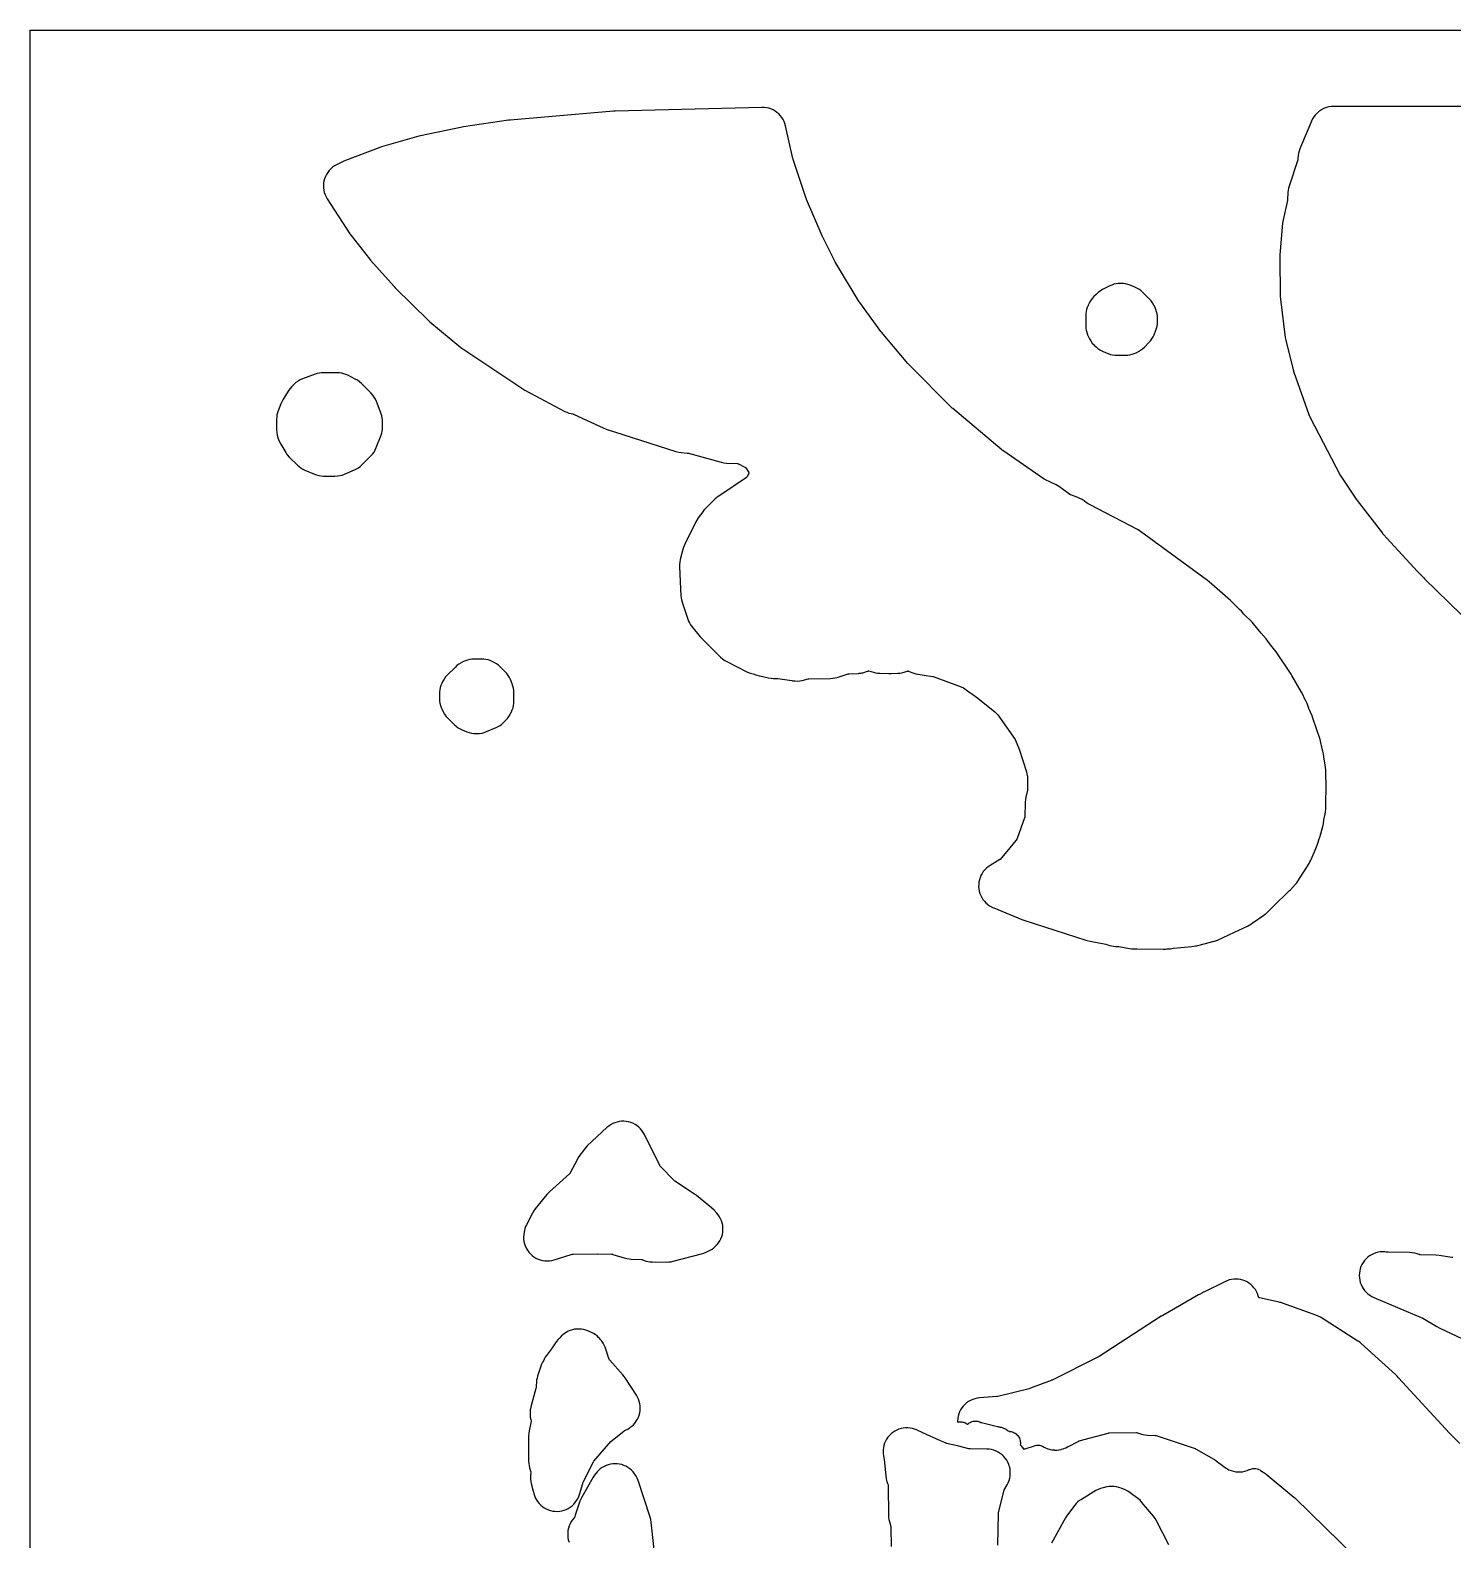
# Model space of a CAD drawing. Header units: millimetres. Extents: x 0 to 300, y 0 to 300.
# Drawn here: x 0 to 150, y 140.8 to 300 of the extents above; entities that cross this region are included whole.
import ezdxf

# ---------------------------------------------------------------- set-up
doc = ezdxf.new("R2010")
doc.units = ezdxf.units.MM
doc.layers.add('CUT', color=7, linetype='CONTINUOUS')

msp = doc.modelspace()

# ---------------------------------------------------------------- linework, layer by layer
at = {"layer": 'CUT'}
for points in [[(0.0029, 0.0029), (0, 0.0614), (0, 299.9386), (0.0029, 299.9971), (0.0614, 300), (299.8976, 300), (299.9561, 299.9971), (299.9589, 299.9386), (299.9589, 0.0614), (299.9561, 0.0029), (299.8976, 0), (0.0614, 0)], [(30.9693, 284.1034), (30.9283, 283.8596), (30.9116, 283.6129), (30.9193, 283.3658), (30.9514, 283.1206), (31.0076, 282.8798), (31.0872, 282.6457), (31.1896, 282.4206), (31.3138, 282.2068), (33.6941, 278.5372), (33.8246, 278.3546), (35.7717, 275.8729), (35.8768, 275.7476), (38.3799, 272.9544), (38.4864, 272.8427), (41.9923, 269.3859), (42.1476, 269.2451), (45.2031, 266.7002), (45.4125, 266.5436), (51.9245, 262.1847), (52.1435, 262.0538), (56.38, 259.8064), (56.5849, 259.7093), (56.7977, 259.6312), (57.0167, 259.5727), (57.2086, 259.5307), (57.2287, 259.5257), (57.3135, 259.4971), (57.3325, 259.4888), (60.4186, 258.0501), (60.7091, 257.9361), (68.0782, 255.5649), (68.3714, 255.4898), (68.6715, 255.4507), (69.2748, 255.409), (69.2936, 255.4072), (69.374, 255.3935), (69.3923, 255.3889), (72.8507, 254.432), (73.1264, 254.3722), (73.4071, 254.3439), (74.5509, 254.2934), (74.5706, 254.292), (74.6125, 254.2857), (74.6522, 254.2707), (74.67, 254.2623), (75.3472, 253.9215), (75.3636, 253.9127), (75.3973, 253.8913), (75.4231, 253.861), (75.4341, 253.8459), (75.762, 253.373), (75.7719, 253.3579), (75.7905, 253.3246), (75.7765, 253.289), (75.7687, 253.2728), (75.585, 252.9133), (75.576, 252.8966), (75.5539, 252.8625), (75.5225, 252.8365), (75.507, 252.8256), (72.5956, 250.8759), (72.5625, 250.8513), (72.5289, 250.8289), (72.5069, 250.8101), (72.4032, 250.7332), (72.2254, 250.5728), (71.8993, 250.2491), (71.394, 249.7651), (71.2536, 249.6192), (71.2221, 249.5808), (71.0974, 249.4486), (71.0871, 249.4356), (71.0307, 249.3747), (70.903, 249.2119), (70.4342, 248.5601), (70.3259, 248.3964), (70.3123, 248.3717), (70.289, 248.3367), (70.1902, 248.1582), (70.1807, 248.1392), (69.0396, 245.8635), (68.9359, 245.6268), (68.8571, 245.3807), (68.5371, 244.1679), (68.4845, 243.917), (68.4579, 243.6621), (68.4575, 243.4059), (68.6088, 240.364), (68.6304, 240.1373), (68.6726, 239.9136), (68.695, 239.8349), (68.6964, 239.8268), (68.7637, 239.5864), (69.3259, 237.9056), (69.4073, 237.6944), (69.5076, 237.4913), (69.6258, 237.2982), (69.7609, 237.1166), (70.6389, 236.0422), (70.8178, 235.8457), (70.8438, 235.8199), (70.9046, 235.7473), (71.0737, 235.5641), (72.7775, 233.8952), (72.9658, 233.7285), (73.1699, 233.5815), (73.3878, 233.4558), (75.5408, 232.3537), (75.8007, 232.2388), (76.0719, 232.1541), (76.3687, 232.0797), (76.3849, 232.0722), (76.612, 231.9806), (76.8469, 231.9115), (77.0875, 231.8658), (77.3909, 231.8235), (77.8356, 231.712), (78.1026, 231.6603), (78.3735, 231.6379), (78.8065, 231.6258), (80.2836, 231.4195), (80.3603, 231.4018), (80.6151, 231.3702), (80.8718, 231.3649), (81.1277, 231.3859), (81.38, 231.433), (82.0172, 231.5863), (82.0372, 231.5906), (82.0827, 231.5964), (84.3771, 231.6426), (84.61, 231.6582), (84.8405, 231.6954), (85.0665, 231.754), (85.0689, 231.7548), (86.2465, 232.1195), (86.2517, 232.121), (86.3017, 232.1321), (86.328, 232.1355), (86.3518, 232.1371), (87.3368, 232.1783), (87.3833, 232.1829), (87.5427, 232.1966), (87.5698, 232.2014), (87.6199, 232.2064), (87.7154, 232.227), (87.7594, 232.2347), (87.7933, 232.2438), (87.898, 232.2664), (88.1675, 232.3576), (88.3305, 232.4234), (88.3471, 232.4296), (88.3647, 232.4348), (88.393, 232.4298), (88.4102, 232.4254), (88.9162, 232.2844), (89.1235, 232.236), (89.3342, 232.2055), (89.5222, 232.1944), (89.5603, 232.192), (90.5072, 232.1745), (90.6048, 232.1746), (90.635, 232.1753), (90.68, 232.1745), (90.6803, 232.1745), (90.6804, 232.1745), (90.7835, 232.175), (91.4581, 232.1918), (91.4581, 232.1919), (91.4647, 232.192), (91.4717, 232.1925), (91.4722, 232.1925), (91.6921, 232.2068), (91.9099, 232.2403), (92.124, 232.293), (92.3325, 232.3642), (92.4829, 232.4231), (92.5009, 232.4296), (92.5168, 232.434), (92.5441, 232.425), (92.5615, 232.4176), (92.7593, 232.3285), (92.9575, 232.2492), (93.1618, 232.187), (93.3706, 232.1426), (95.1272, 231.8462), (95.132, 231.8453), (95.1833, 231.8327), (98.1351, 230.7656), (98.3813, 230.6395), (98.9616, 230.2276), (99.1225, 230.1134), (99.2338, 230.0344), (99.9032, 229.5593), (101.7145, 228.1047), (101.855, 227.9642), (101.8941, 227.9251), (101.9295, 227.8897), (102.0285, 227.7907), (103.832, 225.2054), (104.2469, 224.1703), (105.0323, 221.7903), (105.1216, 221.375), (105.125, 221.3572), (105.1281, 221.33), (105.1427, 219.854), (104.9646, 219.1337), (104.9137, 218.8661), (104.8922, 218.5945), (104.8901, 218.5072), (104.8546, 217.0492), (104.8535, 217.0289), (104.8477, 216.9856), (104.8373, 216.9431), (104.8309, 216.9239), (104.0429, 214.7607), (103.949, 214.5896), (103.9329, 214.5602), (103.9289, 214.553), (103.923, 214.5423), (103.2897, 213.7756), (102.2471, 212.5578), (102.2375, 212.5472), (101.1907, 211.9096), (100.9912, 211.7745), (100.8056, 211.6208), (100.6356, 211.45), (100.4829, 211.2636), (100.3489, 211.0633), (100.2348, 210.8511), (100.1416, 210.6288), (100.0703, 210.3987), (100.0214, 210.1627), (99.9955, 209.9231), (99.9928, 209.6822), (100.0133, 209.4421), (100.0568, 209.205), (100.1229, 208.9733), (100.2111, 208.7491), (100.3204, 208.5343), (100.4499, 208.3311), (100.5983, 208.1413), (100.7643, 207.9666), (100.9464, 207.8088), (101.1429, 207.6692), (101.3518, 207.5492), (101.3718, 207.5401), (101.3728, 207.5395), (101.3955, 207.5294), (101.5714, 207.4498), (101.5837, 207.4449), (101.5936, 207.4408), (101.5938, 207.4407), (104.5503, 206.2081), (104.7509, 206.1343), (111.2913, 204.0428), (111.4265, 203.9996), (111.7365, 203.9219), (113.3925, 203.6178), (113.8011, 203.4894), (114.0145, 203.4326), (114.232, 203.3948), (114.4519, 203.3763), (114.7778, 203.3635), (115.894, 203.1585), (116.1184, 203.1277), (116.3447, 203.1174), (116.6812, 203.1173), (119.4335, 203.0934), (119.6938, 203.1047), (119.8141, 203.1163), (119.9521, 203.1162), (120.2333, 203.132), (120.511, 203.1793), (120.5304, 203.185), (122.4819, 203.372), (122.8415, 203.4332), (122.9192, 203.4524), (122.9554, 203.4594), (123.9139, 203.6975), (124.6819, 203.8867), (124.7137, 203.8962), (124.7175, 203.8972), (124.804, 203.923), (124.9091, 203.9543), (124.9113, 203.9552), (124.9451, 203.9653), (125.1652, 204.0548), (126.958, 204.8849), (128.332, 205.5172), (128.5218, 205.6146), (128.551, 205.6329), (128.5538, 205.6343), (128.5919, 205.6585), (128.7027, 205.7278), (128.7191, 205.7391), (128.7387, 205.7515), (128.8432, 205.8244), (130.074, 206.6702), (130.2465, 206.8001), (130.3111, 206.858), (130.328, 206.871), (130.4879, 207.0165), (130.9849, 207.51), (132.7746, 209.2624), (132.872, 209.3634), (133.3872, 209.9279), (133.5267, 210.0947), (133.6511, 210.273), (134.8205, 212.1143), (134.9217, 212.289), (135.0086, 212.4713), (135.0738, 212.6238), (135.1679, 212.7884), (135.2749, 213.033), (135.461, 213.5288), (135.6913, 214.0673), (135.7975, 214.3667), (135.8665, 214.6096), (135.9704, 214.8864), (136.0735, 215.2369), (136.1634, 215.6533), (136.2716, 216.0339), (136.34, 216.3511), (136.3965, 216.7326), (136.5219, 217.313), (136.5641, 217.5746), (136.5783, 217.8391), (136.5784, 218.0368), (136.5906, 218.1849), (136.6305, 220.4786), (136.6192, 220.7633), (136.5806, 221.1614), (136.5812, 222.0133), (136.5699, 222.2528), (136.5356, 222.4902), (136.3676, 223.3583), (136.3361, 223.6835), (136.2932, 223.9616), (136.2193, 224.2331), (136.1691, 224.3839), (136.0692, 224.8996), (135.9867, 225.2143), (135.2366, 227.4668), (135.1532, 227.6834), (134.8036, 228.4783), (134.6979, 228.7952), (134.6175, 229.0046), (134.5186, 229.206), (134.3417, 229.5286), (134.1584, 229.9456), (134.0341, 230.1906), (133.0124, 231.9576), (132.9248, 232.0981), (131.3554, 234.4397), (131.219, 234.6243), (130.7592, 235.1901), (130.4846, 235.5826), (130.2989, 235.8168), (129.7697, 236.4079), (128.9746, 237.3864), (128.8122, 237.5676), (127.9588, 238.4307), (127.6909, 238.7299), (127.5044, 238.9173), (127.254, 239.1436), (126.6611, 239.7432), (126.527, 239.8693), (124.2851, 241.8255), (124.1202, 241.9575), (117.0582, 247.1383), (116.9037, 247.2429), (116.7419, 247.3358), (111.7589, 249.9532), (111.548, 250.0517), (111.5368, 250.0557), (111.4401, 250.1062), (111.4353, 250.1089), (111.3643, 250.1538), (111.3488, 250.1651), (111.1045, 250.3531), (110.8956, 250.4976), (110.6731, 250.6202), (110.4393, 250.7195), (109.7118, 250.9859), (109.696, 250.9921), (109.6628, 251.0078), (109.631, 251.0265), (109.6174, 251.0358), (108.5098, 251.8308), (108.3348, 251.9456), (108.1508, 252.0453), (106.9679, 252.6241), (106.9637, 252.6263), (106.9014, 252.6624), (106.8877, 252.6714), (102.524, 255.6843), (102.4784, 255.7174), (102.4344, 255.7526), (97.2532, 260.1063), (97.2138, 260.1409), (97.176, 260.1772), (92.5983, 264.7677), (92.5639, 264.8036), (92.531, 264.841), (89.7387, 268.1525), (89.7124, 268.1848), (89.6872, 268.218), (87.4536, 271.2769), (87.4233, 271.3204), (87.3949, 271.3652), (84.9005, 275.5097), (84.8781, 275.5485), (84.8572, 275.5882), (83.5234, 278.2364), (83.5068, 278.2706), (83.4914, 278.3054), (81.8492, 282.1591), (81.8312, 282.2038), (81.815, 282.2493), (80.4483, 286.348), (80.4311, 286.404), (80.4167, 286.4608), (79.6318, 289.9136), (79.5659, 290.1495), (79.4771, 290.3779), (79.3664, 290.5965), (79.2349, 290.8032), (79.0837, 290.9961), (78.9144, 291.1732), (78.7286, 291.3329), (78.5281, 291.4737), (78.3147, 291.5941), (78.0905, 291.6931), (77.8578, 291.7696), (77.6186, 291.823), (77.3754, 291.8528), (77.1305, 291.8585), (61.6563, 291.4652), (61.507, 291.4569), (50.587, 290.5237), (50.4309, 290.5054), (45.6866, 289.7976), (45.5457, 289.7724), (41.1561, 288.858), (40.9837, 288.8156), (37.0524, 287.7004), (36.8475, 287.6326), (33.241, 286.2635), (33.0091, 286.1618), (32.2921, 285.8028), (32.0767, 285.6813), (31.8744, 285.5392), (31.6871, 285.3777), (31.5167, 285.1985), (31.3648, 285.0034), (31.233, 284.7942), (31.1224, 284.5731), (31.0342, 284.342)], [(111.6702, 267.4679), (111.8083, 267.2295), (111.9718, 267.0077), (112.1587, 266.8053), (112.1637, 266.8005), (112.3634, 266.6068), (112.5502, 266.4429), (112.7523, 266.2984), (112.9677, 266.1746), (113.1944, 266.0728), (113.6611, 265.8905), (113.8832, 265.8156), (114.1115, 265.7618), (114.3437, 265.7296), (114.578, 265.7193), (115.4736, 265.7219), (115.7053, 265.7334), (115.935, 265.7663), (116.1607, 265.8203), (116.3803, 265.895), (116.5921, 265.9898), (116.8302, 266.1099), (117.0635, 266.2438), (117.281, 266.4019), (117.4803, 266.5825), (117.9489, 267.0554), (118.116, 267.242), (118.2637, 267.4443), (118.3904, 267.6604), (118.4948, 267.8881), (118.6796, 268.3512), (118.757, 268.5754), (118.8128, 268.8059), (118.8465, 269.0407), (118.8578, 269.2777), (118.8578, 269.6188), (118.8467, 269.8541), (118.8136, 270.0873), (118.7586, 270.3164), (118.6823, 270.5392), (118.5854, 270.754), (118.4575, 271.005), (118.3261, 271.2325), (118.1716, 271.445), (117.9956, 271.64), (117.2654, 272.3684), (117.0808, 272.5351), (116.8806, 272.6826), (116.6666, 272.8095), (116.4412, 272.9145), (115.9518, 273.1134), (115.7227, 273.1938), (115.4869, 273.2516), (115.2465, 273.2863), (115.004, 273.2974), (114.9415, 273.2973), (114.7114, 273.2861), (114.4833, 273.2537), (114.2591, 273.2005), (114.0408, 273.1269), (113.8302, 273.0335), (113.0536, 272.6454), (112.8206, 272.5128), (112.6031, 272.356), (112.4036, 272.1769), (112.1352, 271.9085), (111.9496, 271.701), (111.7883, 271.4742), (111.6532, 271.2309), (111.5343, 270.9855), (111.5314, 270.9796), (111.4417, 270.7708), (111.3713, 270.5548), (111.3209, 270.3332), (111.2907, 270.108), (111.2812, 269.881), (111.2847, 268.8251), (111.2961, 268.5948), (111.3287, 268.3666), (111.3821, 268.1423), (111.3929, 268.1104), (111.3942, 268.1051), (111.4239, 268.0187), (111.456, 267.9239), (111.4585, 267.9184), (111.4693, 267.8869), (111.5642, 267.6766)], [(27.1075, 255.2162), (27.3086, 254.9909), (28.1645, 254.1413), (28.3397, 253.9831), (28.529, 253.8422), (28.7307, 253.7197), (28.9431, 253.6168), (29.9611, 253.1817), (30.1961, 253.0949), (30.4385, 253.0321), (30.686, 252.9938), (30.9361, 252.9805), (32.1334, 252.9768), (32.3876, 252.989), (32.6391, 253.0269), (32.8856, 253.0902), (33.1243, 253.1783), (34.1916, 253.6348), (34.4058, 253.7388), (34.6092, 253.8627), (34.7999, 254.0054), (34.9762, 254.1656), (35.9191, 255.1086), (36.0957, 255.3049), (36.2507, 255.5188), (36.3822, 255.7478), (36.4888, 255.9894), (36.9844, 257.2956), (37.0541, 257.5076), (37.1047, 257.7249), (37.1358, 257.9459), (37.1469, 258.1688), (37.1495, 258.6443), (37.1406, 258.8704), (37.1112, 259.0946), (37.0616, 259.3153), (36.9924, 259.5306), (36.5085, 260.8299), (36.4025, 261.0738), (36.2712, 261.3051), (36.1161, 261.5212), (35.9389, 261.7196), (34.9212, 262.7436), (34.7223, 262.9234), (34.5052, 263.0808), (34.2726, 263.2141), (33.4953, 263.6056), (33.2836, 263.7002), (33.0642, 263.7747), (32.8388, 263.8286), (32.6094, 263.8614), (32.3779, 263.8729), (30.9075, 263.8771), (30.6844, 263.8678), (30.463, 263.8386), (30.2451, 263.7898), (30.0324, 263.7217), (28.7186, 263.2354), (28.4722, 263.1288), (28.2386, 262.9964), (28.0205, 262.8397), (27.8205, 262.6605), (27.5684, 262.4089), (27.3717, 262.1879), (27.2025, 261.9453), (26.6296, 261.0101), (26.5209, 260.8133), (26.4303, 260.6076), (26.1454, 259.8723), (26.1428, 259.8657), (26.0696, 259.6474), (26.0167, 259.4232), (25.9847, 259.1952), (25.9739, 258.9651), (25.9726, 257.8419), (25.9869, 257.5718), (26.0303, 257.3049), (26.1023, 257.0443), (26.1098, 257.0218), (26.1118, 257.0148), (26.1724, 256.8344), (26.2758, 256.5757), (26.4073, 256.33), (26.4079, 256.3291), (26.9351, 255.4641)], [(44.0085, 227.4822), (44.7348, 226.7589), (44.9191, 226.5927), (45.1191, 226.4456), (45.3326, 226.319), (45.5576, 226.2143), (46.0482, 226.0149), (46.2772, 225.9345), (46.5129, 225.8767), (46.7531, 225.8421), (46.9955, 225.8309), (47.1349, 225.8312), (47.3856, 225.8444), (47.6337, 225.8827), (47.8767, 225.9457), (48.1122, 226.0327), (49.1358, 226.4706), (49.3451, 226.5719), (49.5441, 226.6922), (49.731, 226.8305), (49.9043, 226.9855), (50.1205, 227.1978), (50.3078, 227.4036), (50.4712, 227.6289), (50.6085, 227.871), (50.7346, 228.1253), (50.8277, 228.3374), (50.9008, 228.5571), (50.9533, 228.7827), (50.9847, 229.0121), (50.9947, 229.2435), (50.9919, 230.14), (50.9802, 230.3749), (50.9463, 230.6076), (50.8908, 230.8362), (50.8141, 231.0585), (50.6335, 231.5113), (50.5277, 231.7417), (50.3991, 231.9603), (50.2491, 232.1647), (50.0791, 232.3528), (49.5905, 232.8414), (49.3871, 233.0237), (49.1651, 233.1827), (48.927, 233.3166), (48.6992, 233.4287), (48.4883, 233.5208), (48.2698, 233.593), (48.0455, 233.6449), (47.8175, 233.6759), (47.5875, 233.6858), (46.8104, 233.6835), (46.5759, 233.6718), (46.3436, 233.6381), (46.1154, 233.5828), (45.8935, 233.5064), (45.6797, 233.4094), (45.4256, 233.2795), (45.1961, 233.1464), (44.9821, 232.9897), (44.7859, 232.8112), (43.9763, 231.9923), (43.7985, 231.792), (43.6431, 231.5738), (43.5119, 231.3402), (43.3994, 231.1119), (43.3064, 230.899), (43.2336, 230.6784), (43.1817, 230.4519), (43.1509, 230.2216), (43.1417, 229.9895), (43.1451, 229.4842), (43.1577, 229.25), (43.1922, 229.018), (43.2483, 228.7903), (43.3255, 228.5688), (43.423, 228.3555), (43.5507, 228.1079), (43.6814, 227.8839), (43.8345, 227.6746)], [(52.5654, 171.1523), (52.7306, 170.9675), (52.9132, 170.8), (53.1114, 170.6514), (53.3235, 170.5232), (53.5471, 170.4166), (53.7803, 170.3326), (54.0206, 170.2722), (54.2657, 170.2358), (54.5132, 170.2238), (54.7606, 170.2365), (55.0056, 170.2735), (55.2458, 170.3346), (57.0176, 170.8805), (57.037, 170.886), (57.1419, 170.9187), (57.1561, 170.9227), (57.1943, 170.9306), (57.2332, 170.9348), (57.2521, 170.9355), (59.7594, 170.9676), (59.7762, 170.9677), (59.8133, 170.9672), (61.3078, 170.9256), (61.3255, 170.9247), (61.3623, 170.9203), (61.3986, 170.9126), (61.4153, 170.9079), (62.708, 170.5114), (62.9179, 170.4568), (63.1316, 170.4207), (63.3477, 170.4032), (64.4435, 170.3621), (64.4651, 170.3607), (64.5092, 170.3542), (64.5524, 170.3429), (64.5728, 170.3357), (64.7269, 170.2768), (64.9378, 170.2068), (65.154, 170.1558), (65.374, 170.1241), (65.5959, 170.1121), (67.1229, 170.0976), (67.3421, 170.1052), (67.5598, 170.1319), (67.7743, 170.1776), (70.762, 170.9525), (71.0209, 171.0349), (71.2694, 171.145), (71.6741, 171.3512), (71.8841, 171.4713), (72.0815, 171.6112), (72.2645, 171.7696), (72.4313, 171.9448), (72.5803, 172.1354), (72.7103, 172.3395), (72.8199, 172.5552), (72.9082, 172.7804), (72.9742, 173.0132), (73.0175, 173.2512), (73.0375, 173.4924), (73.0342, 173.7343), (73.0074, 173.9748), (72.9576, 174.2115), (72.8851, 174.4423), (72.7906, 174.6651), (72.675, 174.8776), (72.5395, 175.078), (72.3852, 175.2644), (72.1073, 175.5688), (71.8436, 175.8184), (70.2625, 177.1112), (70.0481, 177.2683), (67.9781, 178.6216), (67.96, 178.6342), (67.89, 178.6919), (67.8743, 178.7072), (66.4562, 180.1671), (66.4423, 180.1822), (66.416, 180.2155), (66.3934, 180.2514), (66.3838, 180.2695), (64.7542, 183.5588), (64.6348, 183.7727), (64.4951, 183.9739), (64.3364, 184.1604), (64.1602, 184.3305), (63.9682, 184.4825), (63.7623, 184.6151), (63.5443, 184.7268), (63.3165, 184.8167), (63.081, 184.8839), (62.84, 184.9276), (62.5959, 184.9476), (62.351, 184.9437), (62.1077, 184.9157), (61.8683, 184.8641), (61.6351, 184.7894), (61.4103, 184.6921), (61.1961, 184.5734), (60.9945, 184.4342), (60.8076, 184.276), (58.729, 182.3346), (58.5669, 182.1684), (58.4208, 181.9878), (57.8523, 181.2141), (57.7441, 181.0542), (57.6486, 180.8866), (56.9216, 179.4875), (56.913, 179.4719), (56.8932, 179.4409), (56.8685, 179.4143), (56.8554, 179.402), (54.731, 177.4903), (54.5923, 177.3554), (54.4644, 177.2101), (53.2366, 175.7017), (53.0816, 175.4893), (52.9497, 175.2618), (52.3204, 174.0314), (52.2302, 173.8343), (52.1574, 173.6302), (52.1026, 173.4206), (52.066, 173.2514), (52.0258, 173.0069), (52.01, 172.7596), (52.0187, 172.512), (52.0519, 172.2664), (52.1093, 172.0254), (52.1902, 171.7912), (52.2939, 171.5662), (52.4194, 171.3525)], [(53.1603, 145.4668), (53.252, 145.2437), (53.3648, 145.0305), (53.4977, 144.8291), (53.6493, 144.6415), (53.8183, 144.4694), (54.0031, 144.3144), (54.202, 144.1779), (54.4131, 144.0612), (54.6345, 143.9654), (54.8641, 143.8914), (55.0998, 143.8398), (55.3393, 143.8112), (55.5804, 143.8058), (55.821, 143.8237), (56.0587, 143.8647), (56.2914, 143.9284), (56.5168, 144.0143), (56.7329, 144.1214), (56.9377, 144.2489), (57.1292, 144.3955), (57.3057, 144.5599), (57.4656, 144.7406), (57.6073, 144.9358), (57.7295, 145.1438), (57.8311, 145.3625), (57.9112, 145.5901), (58.2565, 146.7473), (58.2788, 146.8136), (58.3039, 146.8804), (58.3116, 146.8968), (59.3779, 149.0191), (59.4225, 149.086), (59.4368, 149.1038), (61.201, 151.1614), (62.5763, 152.2662), (62.6293, 152.3055), (62.6471, 152.3179), (62.699, 152.3478), (62.7038, 152.3499), (62.7731, 152.3795), (62.9896, 152.4846), (63.195, 152.61), (63.2137, 152.6241), (63.2191, 152.6274), (63.3395, 152.7186), (63.3874, 152.7546), (63.3892, 152.7563), (63.4115, 152.7732), (63.589, 152.9368), (63.7498, 153.1168), (63.8926, 153.3115), (64.0159, 153.5191), (64.1186, 153.7376), (64.1998, 153.9649), (64.2586, 154.199), (64.2946, 154.4378), (64.3074, 154.6788), (64.2969, 154.92), (64.2632, 155.159), (64.2065, 155.3937), (64.1276, 155.6218), (64.0269, 155.8413), (63.9056, 156.05), (62.7202, 157.8797), (62.6077, 158.0394), (62.4831, 158.1897), (62.4759, 158.1977), (61.0992, 159.7326), (61.0871, 159.7467), (61.0634, 159.7791), (61.0466, 159.8155), (61.0401, 159.8329), (60.6005, 161.1047), (60.5104, 161.3296), (60.3989, 161.5446), (60.2671, 161.7479), (60.1659, 161.8751), (60.1269, 161.9292), (59.9442, 162.1316), (59.9296, 162.1461), (59.7578, 162.3016), (59.5723, 162.4406), (59.3747, 162.5617), (59.1668, 162.6641), (58.7929, 162.8271), (58.571, 162.9115), (58.3421, 162.9745), (58.1083, 163.0155), (57.8716, 163.0342), (57.6342, 163.0303), (57.3983, 163.0039), (57.1659, 162.9552), (56.9392, 162.8848), (56.7202, 162.7931), (56.5109, 162.6811), (56.3132, 162.5497), (56.1288, 162.4002), (56.027, 162.3003), (55.8308, 162.1187), (55.6297, 161.9099), (55.4543, 161.6792), (54.9507, 160.9308), (54.4381, 160.2591), (54.2994, 160.0578), (54.1811, 159.8439), (54.1075, 159.6733), (54.0182, 159.5266), (53.9185, 159.3237), (53.8376, 159.1126), (53.4909, 158.0697), (53.4332, 157.868), (53.3925, 157.6622), (53.3693, 157.4537), (53.366, 157.4059), (53.3443, 157.0923), (53.3283, 156.8615), (53.3266, 156.843), (53.3132, 156.764), (53.3087, 156.7459), (52.7874, 154.8362), (52.7309, 154.5748), (52.7299, 154.566), (52.7231, 154.5343), (52.6952, 154.2688), (52.6957, 154.0019), (52.7247, 153.7365), (52.777, 153.4974), (52.798, 153.3686), (52.7988, 153.3632), (52.8026, 153.3143), (52.8018, 153.3058), (52.5914, 152.2927), (52.5517, 152.0352), (52.5391, 151.7749), (52.5394, 151.72), (52.5365, 151.6545), (52.5489, 149.1053), (52.5615, 148.8659), (52.597, 148.6289), (52.6551, 148.3963), (52.6555, 148.395), (52.7875, 147.9568), (52.7923, 147.9393), (52.7999, 147.901), (52.7961, 147.8622), (52.7879, 147.8143), (52.7891, 147.8141), (52.7621, 147.634), (52.7489, 147.4096), (52.7558, 147.185), (52.7829, 146.9618), (52.83, 146.742), (53.0419, 145.9321), (53.054, 145.8802), (53.0904, 145.6977)]]:
    msp.add_lwpolyline(points, close=True, dxfattribs=at)
for points in [[(153.2707, 291.9536), (137.4008, 291.9573), (137.1564, 291.9453), (136.9143, 291.9096), (136.6768, 291.8503), (136.4463, 291.7681), (136.2249, 291.6638), (136.0148, 291.5383), (135.818, 291.3928), (135.6363, 291.2289), (135.4716, 291.0479), (135.3253, 290.8517), (135.1989, 290.6422), (135.0936, 290.4212), (133.8659, 287.4836), (133.7842, 287.2584), (133.7245, 287.0264), (133.6872, 286.7897), (133.652, 286.4659), (133.6494, 286.4465), (133.6317, 286.3642), (133.6261, 286.3455), (132.7139, 283.5542), (132.6534, 283.336), (132.6129, 283.1132), (132.5927, 282.8877), (132.5595, 282.1355), (132.5584, 282.1185), (132.5486, 282.0458), (132.5451, 282.0291), (132.0848, 280.0159), (132.0305, 279.6667), (131.7514, 276.3244), (131.7428, 276.0896), (131.7876, 271.9177), (131.8064, 271.6371), (132.3073, 267.5937), (132.3626, 267.2962), (133.1403, 264.1769), (133.209, 263.9483), (134.7875, 259.4845), (134.9291, 259.1595), (138.1014, 253.0929), (138.2401, 252.8595), (139.7958, 250.5385), (139.796, 250.5381), (139.8967, 250.3985), (142.5519, 246.9728), (142.5755, 246.9449), (142.5843, 246.9335), (142.7249, 246.7677), (143.0271, 246.4411), (146.2548, 242.9129), (146.3662, 242.7987), (146.6543, 242.5216), (146.9121, 242.243), (147.0013, 242.1514), (154.7172, 234.6252)], [(149.9847, 170.5608), (149.9794, 170.5609), (149.8994, 170.567), (149.8814, 170.5695), (148.5326, 170.7919), (148.1844, 170.8245), (146.5557, 170.8626), (146.5359, 170.8636), (146.4935, 170.8691), (146.4519, 170.8791), (146.433, 170.8852), (146.2339, 170.9559), (145.9716, 171.0332), (145.7024, 171.0813), (145.4296, 171.0998), (143.157, 171.1289), (143.136, 171.1298), (142.9524, 171.1528), (142.9522, 171.1511), (142.8237, 171.1682), (142.5802, 171.1766), (142.3371, 171.1612), (142.0966, 171.1222), (141.8611, 171.0601), (141.6328, 170.9753), (141.4138, 170.8687), (141.2061, 170.7412), (141.0119, 170.5942), (140.8329, 170.429), (140.6709, 170.2471), (140.5273, 170.0504), (140.4035, 169.8405), (140.3008, 169.6197), (140.22, 169.3899), (140.162, 169.1533), (140.1273, 168.9122), (140.1162, 168.6689), (140.1288, 168.4256), (140.1651, 168.1847), (140.2246, 167.9485), (140.3068, 167.7192), (140.411, 167.499), (140.5361, 167.29), (140.6809, 167.0942), (140.8441, 166.9133), (141.0242, 166.7492), (141.2193, 166.6035), (141.4277, 166.4774), (141.6474, 166.3721), (146.662, 164.2643), (146.7405, 164.2279), (146.8162, 164.1859), (148.3049, 163.2868), (148.5262, 163.1679), (154.0586, 160.5446)], [(150.7162, 150.9616), (149.6156, 152.0482), (144.2662, 157.8911), (144.1097, 158.0476), (144.1035, 158.0532), (143.9238, 158.2346), (140.3354, 161.5011), (140.1669, 161.6415), (139.9867, 161.7665), (139.9841, 161.7682), (136.0198, 164.27), (135.7801, 164.4034), (135.5273, 164.5098), (132.0404, 165.7566), (132.0066, 165.7687), (131.9533, 165.7838), (131.8467, 165.8171), (131.7944, 165.8289), (131.685, 165.86), (129.5863, 166.3064), (129.5736, 166.3094), (129.5124, 166.3925), (129.4992, 166.439), (129.4986, 166.4388), (129.4734, 166.5369), (129.3912, 166.7634), (129.2877, 166.981), (129.1636, 167.1876), (129.0203, 167.3812), (128.859, 167.5602), (128.6811, 167.7228), (128.4885, 167.8676), (128.2828, 167.9931), (128.066, 168.0982), (127.8401, 168.182), (127.6072, 168.2436), (127.3694, 168.2826), (127.129, 168.2984), (126.8881, 168.2911), (126.6491, 168.2605), (126.4141, 168.2072), (126.1854, 168.1314), (126.1641, 168.122), (126.1574, 168.1198), (125.9324, 168.0213), (123.8193, 166.9697), (123.7025, 166.9077), (123.591, 166.8446), (123.2806, 166.6891), (123.1601, 166.6246), (119.4021, 164.4771), (119.2859, 164.4063), (119.246, 164.3822), (112.6864, 160.1308), (112.6298, 160.0963), (112.5713, 160.065), (107.7417, 157.6495), (107.6851, 157.6231), (107.6272, 157.5996), (105.4407, 156.7793), (105.3755, 156.757), (105.3091, 156.7384), (102.0023, 155.9178), (101.9971, 155.9166), (101.9165, 155.9034), (101.898, 155.9016), (100.0748, 155.7665), (99.8327, 155.7367), (99.5947, 155.6834), (99.363, 155.6071), (99.1398, 155.5087), (98.9273, 155.3889), (98.7275, 155.249), (98.5422, 155.0903), (98.3733, 154.9144), (98.2224, 154.7227), (98.0909, 154.5173), (97.98, 154.3001), (97.8908, 154.0731), (97.8241, 153.8384), (97.7806, 153.5984), (97.7607, 153.3553), (97.7631, 153.2073), (97.8553, 153.2297), (97.9701, 153.2461), (98.0859, 153.2513), (98.2017, 153.2453), (98.3164, 153.2281), (98.4289, 153.2), (98.5381, 153.1611), (98.6431, 153.1119), (98.7429, 153.0528), (98.8308, 152.9884), (98.9081, 153.0571), (99.0017, 153.1253), (99.1015, 153.1843), (99.2066, 153.2333), (99.3158, 153.2719), (99.4283, 153.2999), (99.5429, 153.3168), (99.6587, 153.3226), (99.7744, 153.3173), (99.8891, 153.3008), (100.0017, 153.2733), (100.1111, 153.235), (100.2163, 153.1864), (100.2187, 153.1852), (100.2275, 153.1816), (100.2929, 153.1624), (100.2965, 153.1615), (101.9615, 152.7592), (102.0607, 152.7393), (102.0814, 152.736), (102.1397, 152.7251), (102.2558, 152.7005), (102.3706, 152.6703), (102.4837, 152.6343), (102.5948, 152.5929), (102.7038, 152.5459), (102.8104, 152.4937), (102.9142, 152.4362), (103.0151, 152.3737), (103.1127, 152.3063), (103.1982, 152.2472), (103.2061, 152.2429), (103.2151, 152.2391), (103.2244, 152.2362), (103.2339, 152.2342), (103.2908, 152.2284), (103.3079, 152.2276), (103.4224, 152.2108), (103.5348, 152.1831), (103.644, 152.1447), (103.749, 152.0959), (103.8488, 152.0372), (103.9425, 151.9692), (104.0292, 151.8925), (104.1081, 151.8078), (104.1784, 151.7159), (104.2396, 151.6176), (104.291, 151.5139), (104.3322, 151.4057), (104.3628, 151.294), (104.3825, 151.18), (104.3911, 151.0645), (104.3885, 150.9488), (104.3748, 150.8338), (104.3691, 150.8077), (104.3927, 150.7902), (104.4803, 150.7113), (104.5597, 150.6241), (104.6302, 150.5295), (104.6911, 150.4285), (104.7401, 150.3255), (104.7665, 150.3437), (104.8321, 150.3938), (104.8905, 150.4152), (105.8858, 150.7249), (105.944, 150.7414), (105.9636, 150.7465), (106.0789, 150.7703), (106.1905, 150.7821), (106.3026, 150.7827), (106.4142, 150.7723), (106.5243, 150.7509), (106.6318, 150.7188), (106.7355, 150.6762), (106.8941, 150.5919), (106.8943, 150.5923), (106.9069, 150.5856), (107.05, 150.5095), (107.0501, 150.5095), (107.2042, 150.4461), (107.2783, 150.4157), (107.4532, 150.3633), (107.5147, 150.3449), (107.5148, 150.3448), (107.7, 150.3088), (107.7569, 150.2977), (107.757, 150.2977), (107.9477, 150.2798), (108.0026, 150.2746), (108.0027, 150.2746), (108.1954, 150.2756), (108.2494, 150.2759), (108.2495, 150.2759), (108.4413, 150.2959), (108.4948, 150.3015), (108.4949, 150.3015), (108.495, 150.3015), (108.6833, 150.3402), (108.7365, 150.3511), (108.7366, 150.3512), (108.7367, 150.3512), (108.9192, 150.4079), (108.9722, 150.4244), (108.9724, 150.4245), (109.147, 150.4983), (109.1995, 150.5205), (109.1995, 150.5206), (109.1997, 150.5206), (109.3645, 150.6105), (109.4162, 150.6386), (109.4163, 150.6387), (109.4164, 150.6387), (109.4383, 150.6521), (109.4583, 150.6628), (110.4901, 151.1848), (110.5073, 151.193), (110.5836, 151.2224), (110.6018, 151.2278), (113.6397, 152.0579), (113.6448, 152.0592), (113.6944, 152.0685), (113.7204, 152.0711), (113.7439, 152.0719), (116.625, 152.1067), (116.6449, 152.1064), (116.6876, 152.1024), (116.7296, 152.0938), (116.7487, 152.0883), (117.1457, 151.9628), (117.3525, 151.907), (117.5633, 151.8691), (117.7766, 151.8494), (118.5908, 151.8093), (118.6077, 151.808), (118.6441, 151.8029), (118.6801, 151.7945), (118.6958, 151.7896), (122.8157, 150.4197), (122.8333, 150.4133), (122.907, 150.3804), (122.9234, 150.3715), (124.7854, 149.3058), (124.8442, 149.2698), (124.9009, 149.2305), (125.9635, 148.4466), (126.1681, 148.3107), (126.385, 148.1955), (126.6123, 148.1021), (126.8475, 148.0315), (127.0886, 147.9843), (127.3332, 147.9611), (127.5788, 147.9619), (127.8232, 147.9868), (128.064, 148.0356), (128.2988, 148.1078), (128.5254, 148.2027), (128.5769, 148.2273), (128.6791, 148.2695), (128.7858, 148.3016), (128.8952, 148.3232), (129.0062, 148.3339), (129.1178, 148.3337), (129.2287, 148.3225), (129.338, 148.3004), (129.4446, 148.2678), (129.5475, 148.2248), (129.6507, 148.1693), (129.6674, 148.1592), (129.7192, 148.1262), (130.1554, 147.8327), (130.2061, 147.7967), (130.2468, 147.7663), (130.2956, 147.7278), (133.2064, 145.3166), (133.2449, 145.2834), (133.2758, 145.2556), (133.3129, 145.2208), (139.7668, 138.9227)], [(102.0244, 140.2532), (102.0779, 143.5307), (102.079, 143.5532), (102.0911, 143.6458), (102.0959, 143.6678), (102.6943, 146.0761), (102.6994, 146.0946), (102.7126, 146.132), (102.7294, 146.168), (102.7388, 146.1848), (102.9835, 146.5985), (103.0995, 146.819), (103.193, 147.05), (103.263, 147.2892), (103.3089, 147.5341), (103.3242, 147.7123), (103.3302, 147.7824), (103.3266, 148.0316), (103.2982, 148.2792), (103.2454, 148.5227), (103.2213, 148.5969), (103.1685, 148.7598), (103.0684, 148.988), (102.9461, 149.2051), (102.8028, 149.409), (102.6399, 149.5976), (102.4591, 149.769), (102.2621, 149.9216), (102.0508, 150.0538), (101.8275, 150.1644), (101.5942, 150.2521), (101.3534, 150.3162), (101.1074, 150.356), (100.8587, 150.3711), (99.0949, 150.3901), (99.0725, 150.3909), (98.9802, 150.4024), (98.9582, 150.4071), (97.7535, 150.6982), (96.6, 150.9769), (96.5818, 150.9818), (96.5079, 151.0072), (96.4906, 151.0146), (95.9851, 151.2446), (94.0955, 152.104), (93.5094, 152.3706), (93.4615, 152.3924), (93.237, 152.4817), (93.005, 152.5489), (92.7676, 152.5934), (92.5271, 152.6147), (92.2856, 152.6128), (92.0454, 152.5876), (91.8087, 152.5393), (91.5778, 152.4684), (91.3549, 152.3755), (91.1419, 152.2616), (90.9409, 152.1276), (90.7538, 151.9749), (90.5823, 151.8048), (90.428, 151.619), (90.2924, 151.4192), (90.1767, 151.2072), (90.082, 150.985), (90.0091, 150.7547), (89.9589, 150.5185), (89.9316, 150.2785), (89.9276, 150.037), (89.9317, 149.9086), (89.9493, 149.6825), (89.9872, 149.4589), (90.04, 149.2592), (90.1965, 147.5403), (90.2417, 147.2432), (90.3222, 146.9536), (90.3914, 146.7523), (90.4354, 146.6191), (90.4409, 146.6007), (90.4498, 146.5602), (90.4539, 146.5249), (90.4545, 146.5072), (90.4892, 143.3533), (90.5004, 143.1426), (90.5294, 142.9336), (90.5759, 142.7277), (90.5759, 142.7275), (90.7174, 142.2047), (90.7227, 142.1825), (90.7367, 142.0845), (90.7376, 142.0675), (90.7719, 140.0968)], [(65.9799, 137.8477), (65.4695, 142.6809), (65.4272, 142.9449), (65.357, 143.2029), (64.079, 147.0701), (63.9892, 147.3021), (63.8769, 147.5241), (63.743, 147.7339), (63.7103, 147.7799), (63.5619, 147.9688), (63.396, 148.1426), (63.2143, 148.2996), (63.0183, 148.4385), (62.8099, 148.5579), (62.591, 148.6568), (62.3636, 148.7342), (62.1298, 148.7895), (61.8918, 148.822), (61.6518, 148.8316), (61.412, 148.818), (61.1746, 148.7816), (60.9418, 148.7225), (60.7157, 148.6413), (60.4985, 148.5388), (60.2921, 148.416), (60.0984, 148.2739), (59.9193, 148.1138), (59.7791, 147.9759), (59.6216, 147.8059), (59.4805, 147.622), (59.357, 147.4259), (58.1553, 145.3044), (58.0472, 145.0902), (57.9602, 144.8666), (57.4708, 143.4065), (57.4699, 143.4038), (57.4298, 143.2722), (57.4172, 143.2262), (57.4081, 143.198), (57.4031, 143.1797), (57.3437, 143.1167), (57.1821, 142.9274), (57.0401, 142.7229), (56.9192, 142.5054), (56.8205, 142.2769), (56.745, 142.0397), (56.6934, 141.7962), (56.6664, 141.5487), (56.664, 141.2998), (56.6865, 141.0519), (56.7334, 140.8075), (56.8045, 140.5689)], [(120.0428, 140.2871), (118.7473, 142.8182), (118.6065, 143.0591), (118.4398, 143.2828), (117.2085, 144.7554), (117.0059, 144.9705), (116.7793, 145.1602), (115.9594, 145.768), (115.7092, 145.9312), (115.4413, 146.0634), (115.0065, 146.2466), (114.7666, 146.3335), (114.5191, 146.3956), (114.2666, 146.432), (114.0116, 146.4426), (113.7569, 146.4271), (113.5051, 146.3857), (113.1066, 146.2991), (112.8403, 146.2257), (112.5838, 146.1233), (112.3401, 145.9932), (110.8178, 145.0692), (110.6284, 144.942), (110.4514, 144.7982), (110.2882, 144.6388), (110.1402, 144.4652), (109.3526, 143.4506), (109.237, 143.2888), (109.1346, 143.1183), (107.6683, 140.4408)]]:
    msp.add_lwpolyline(points, dxfattribs=at)

doc.saveas('drawing.dxf')
